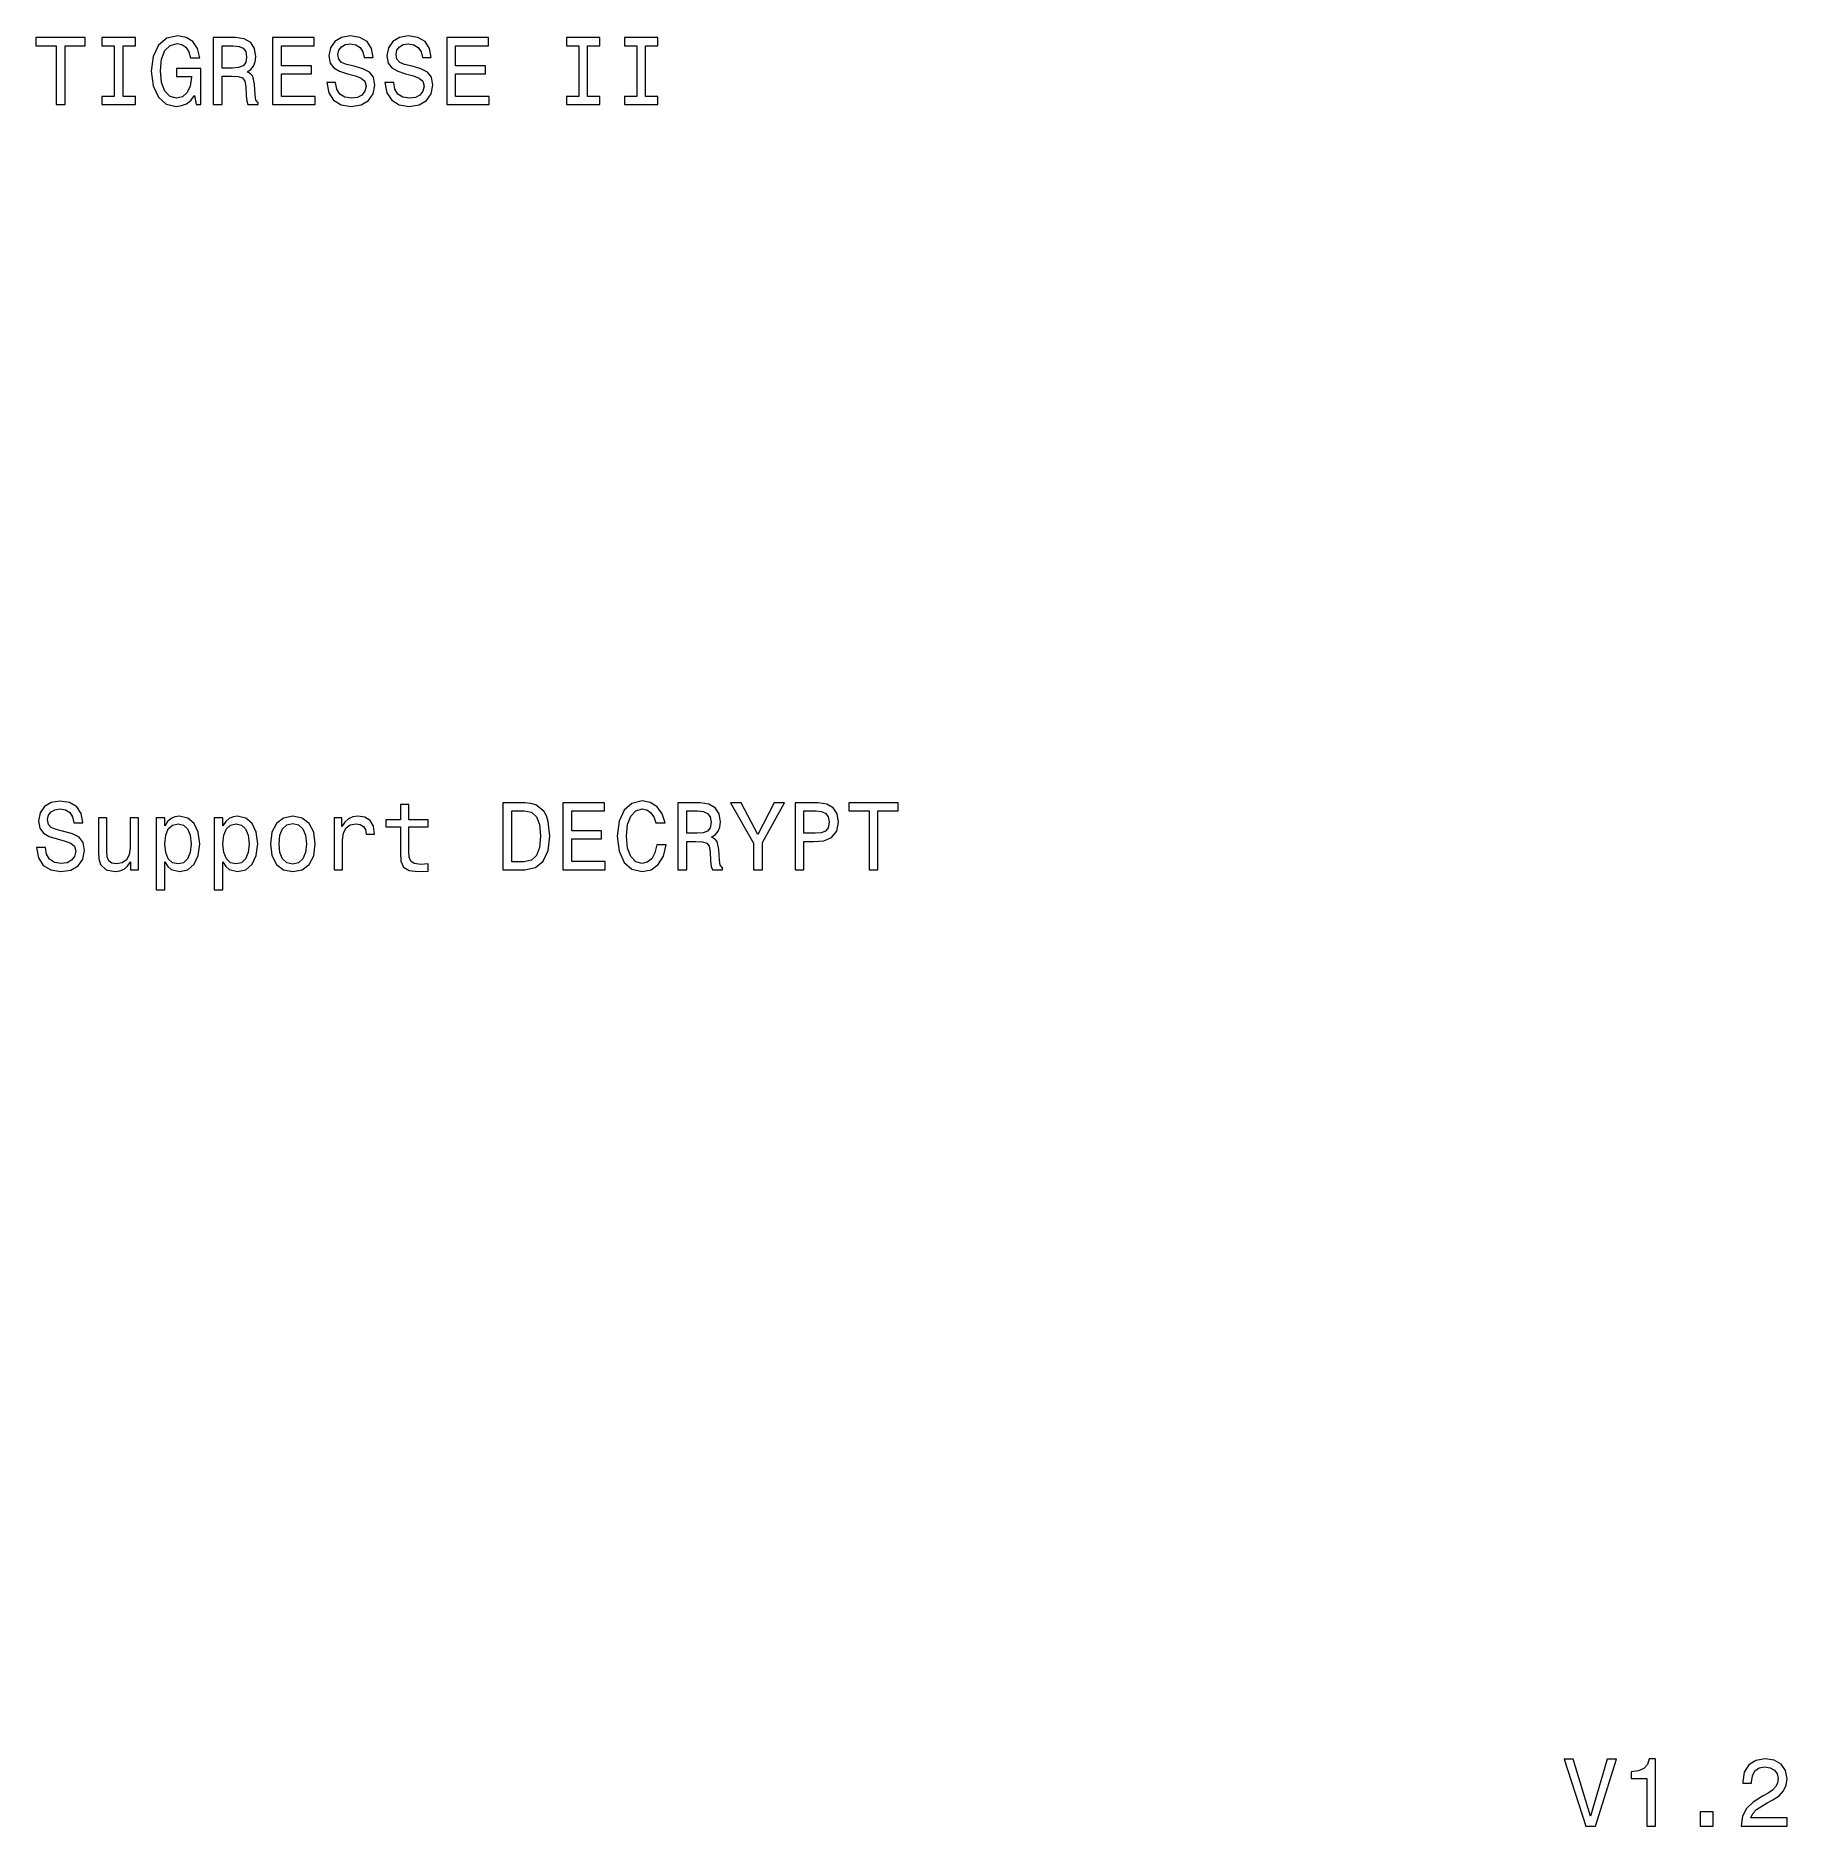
# Model space of a CAD drawing. Extents: x 200.2 to 291.8, y 165.1 to 258.7.
import ezdxf

# ---------------------------------------------------------------- set-up
doc = ezdxf.new("R2010")
doc.units = 0

msp = doc.modelspace()

# ---------------------------------------------------------------- linework, layer by layer
at = {"color": 7, "lineweight": 13}
for points in [[(201.286026, 255.143372), (201.75, 255.143372), (201.75, 258.219727), (202.809082, 258.219727), (202.809082, 258.643372), (200.221909, 258.643372), (200.221909, 258.219727), (201.286026, 258.219727)], [(204.322052, 255.567001), (203.676514, 255.567001), (203.676514, 255.143372), (205.431549, 255.143372), (205.431549, 255.567001), (204.786026, 255.567001), (204.786026, 258.219727), (205.431549, 258.219727), (205.431549, 258.643372), (203.676514, 258.643372), (203.676514, 258.219727), (204.322052, 258.219727)], [(208.51297, 255.612396), (208.598709, 255.143372), (208.850861, 255.143372), (208.850861, 257.034576), (207.574921, 257.034576), (207.574921, 256.605896), (208.361664, 256.605896), (208.361664, 256.575653), (208.301147, 256.111664), (208.139771, 255.768738), (207.892654, 255.55188), (207.585022, 255.481262), (207.242081, 255.572052), (206.974777, 255.844376), (206.803314, 256.293213), (206.742798, 256.908508), (206.798279, 257.518738), (206.969742, 257.96759), (207.242081, 258.239899), (207.610229, 258.335724), (207.862396, 258.285309), (208.069168, 258.144104), (208.220459, 257.907074), (208.306198, 257.589325), (208.805481, 257.589325), (208.674347, 258.073486), (208.427231, 258.436584), (208.079254, 258.658508), (207.640488, 258.739197), (207.065567, 258.613098), (206.631851, 258.244965), (206.354462, 257.664978), (206.258652, 256.893372), (206.354462, 256.11673), (206.631851, 255.536743), (207.040344, 255.168594), (207.554749, 255.047546), (207.842224, 255.087891), (208.099426, 255.188766), (208.32132, 255.36528)], [(209.501434, 255.143372), (209.970459, 255.143372), (209.970459, 256.621033), (210.44957, 256.621033), (210.802597, 256.605896), (211.02449, 256.535309), (211.145538, 256.368866), (211.195969, 256.07132), (211.221176, 255.617432), (211.251434, 255.319885), (211.311966, 255.143372), (211.841492, 255.143372), (211.841492, 255.239197), (211.72551, 255.380402), (211.685165, 255.642654), (211.649857, 256.207489), (211.564117, 256.626068), (211.44812, 256.757202), (211.266571, 256.853027), (211.468292, 256.979095), (211.609512, 257.155609), (211.700287, 257.377533), (211.730545, 257.644806), (211.659943, 258.068451), (211.458221, 258.386169), (211.125366, 258.57782), (210.671463, 258.643372), (209.501434, 258.643372)], [(212.603027, 255.143372), (214.822052, 255.143372), (214.822052, 255.567001), (213.067001, 255.567001), (213.067001, 256.752167), (214.630402, 256.752167), (214.630402, 257.170746), (213.067001, 257.170746), (213.067001, 258.219727), (214.781708, 258.219727), (214.781708, 258.643372), (212.603027, 258.643372)], [(215.901291, 256.298279), (215.442368, 256.298279), (215.543228, 255.763687), (215.795395, 255.370316), (216.183716, 255.133286), (216.708221, 255.047546), (217.227661, 255.128235), (217.615997, 255.350143), (217.863113, 255.69812), (217.953888, 256.157074), (217.878235, 256.570618), (217.666428, 256.837891), (217.323486, 257.014404), (216.864548, 257.145538), (216.471176, 257.241364), (216.213974, 257.352295), (216.067719, 257.513702), (216.022339, 257.765839), (216.067719, 257.992798), (216.198853, 258.164276), (216.400574, 258.280273), (216.677948, 258.320618), (216.960373, 258.270172), (217.182281, 258.134003), (217.328537, 257.907074), (217.399139, 257.599426), (217.858063, 257.599426), (217.858063, 257.609497), (217.777374, 258.083588), (217.540344, 258.436584), (217.167145, 258.658508), (216.662827, 258.734161), (216.208939, 258.658508), (215.855911, 258.446686), (215.628967, 258.118866), (215.548279, 257.695251), (215.613831, 257.317017), (215.805481, 257.059784), (216.108063, 256.888336), (216.521606, 256.757202), (216.930115, 256.641205), (217.237747, 256.530273), (217.424347, 256.368866), (217.489914, 256.106628), (217.429398, 255.83934), (217.273056, 255.637604), (217.036026, 255.51152), (216.728394, 255.471176), (216.385452, 255.526657), (216.123199, 255.688034), (215.956772, 255.950287)], [(218.937317, 256.298279), (218.478394, 256.298279), (218.579254, 255.763687), (218.831421, 255.370316), (219.219742, 255.133286), (219.744232, 255.047546), (220.263687, 255.128235), (220.652023, 255.350143), (220.899139, 255.69812), (220.989914, 256.157074), (220.914261, 256.570618), (220.702454, 256.837891), (220.359512, 257.014404), (219.900574, 257.145538), (219.507202, 257.241364), (219.25, 257.352295), (219.103745, 257.513702), (219.05835, 257.765839), (219.103745, 257.992798), (219.234863, 258.164276), (219.4366, 258.280273), (219.713974, 258.320618), (219.996399, 258.270172), (220.218292, 258.134003), (220.364548, 257.907074), (220.435165, 257.599426), (220.894089, 257.599426), (220.894089, 257.609497), (220.8134, 258.083588), (220.57637, 258.436584), (220.203171, 258.658508), (219.698853, 258.734161), (219.244965, 258.658508), (218.891937, 258.446686), (218.664978, 258.118866), (218.58429, 257.695251), (218.649857, 257.317017), (218.841492, 257.059784), (219.144089, 256.888336), (219.557632, 256.757202), (219.966141, 256.641205), (220.273773, 256.530273), (220.460373, 256.368866), (220.52594, 256.106628), (220.465424, 255.83934), (220.309082, 255.637604), (220.072052, 255.51152), (219.764404, 255.471176), (219.421478, 255.526657), (219.159225, 255.688034), (218.992798, 255.950287)], [(221.71109, 255.143372), (223.930115, 255.143372), (223.930115, 255.567001), (222.175079, 255.567001), (222.175079, 256.752167), (223.73848, 256.752167), (223.73848, 257.170746), (222.175079, 257.170746), (222.175079, 258.219727), (223.889771, 258.219727), (223.889771, 258.643372), (221.71109, 258.643372)], [(228.610229, 255.567001), (227.964691, 255.567001), (227.964691, 255.143372), (229.719742, 255.143372), (229.719742, 255.567001), (229.074203, 255.567001), (229.074203, 258.219727), (229.719742, 258.219727), (229.719742, 258.643372), (227.964691, 258.643372), (227.964691, 258.219727), (228.610229, 258.219727)], [(231.646255, 255.567001), (231.000717, 255.567001), (231.000717, 255.143372), (232.755768, 255.143372), (232.755768, 255.567001), (232.110229, 255.567001), (232.110229, 258.219727), (232.755768, 258.219727), (232.755768, 258.643372), (231.000717, 258.643372), (231.000717, 258.219727), (231.646255, 258.219727)], [(210.540344, 258.214691), (210.847977, 258.184448), (211.06485, 258.088623), (211.201004, 257.912109), (211.246399, 257.634735), (211.195969, 257.342224), (211.059799, 257.16571), (210.827805, 257.074921), (210.510086, 257.049713), (209.970459, 257.049713), (209.970459, 258.214691)], [(200.721176, 216.298264), (200.262253, 216.298264), (200.363113, 215.763687), (200.61528, 215.370316), (201.003601, 215.133286), (201.528091, 215.047546), (202.047546, 215.128235), (202.435883, 215.350143), (202.682999, 215.69812), (202.773773, 216.157059), (202.69812, 216.570602), (202.486313, 216.837891), (202.143372, 217.014404), (201.684433, 217.145538), (201.291061, 217.241348), (201.033859, 217.35231), (200.887604, 217.513687), (200.842224, 217.765854), (200.887604, 217.992798), (201.018738, 218.164261), (201.220459, 218.280258), (201.497833, 218.320602), (201.780258, 218.270172), (202.002167, 218.134003), (202.148422, 217.907059), (202.219025, 217.599426), (202.677948, 217.599426), (202.677948, 217.609512), (202.59726, 218.083572), (202.360229, 218.4366), (201.98703, 218.658508), (201.482712, 218.734146), (201.028824, 218.658508), (200.675797, 218.446686), (200.448853, 218.118881), (200.368149, 217.695251), (200.433716, 217.317001), (200.625366, 217.059799), (200.927948, 216.888321), (201.341492, 216.757202), (201.75, 216.641205), (202.057632, 216.530258), (202.244232, 216.368881), (202.309799, 216.106628), (202.249283, 215.83934), (202.092941, 215.637604), (201.855911, 215.51152), (201.548264, 215.471176), (201.205338, 215.526657), (200.943085, 215.688034), (200.776657, 215.950287)], [(219.285309, 217.382568), (219.285309, 216.02594), (219.315567, 215.587173), (219.456772, 215.284576), (219.739197, 215.108063), (220.218292, 215.047546), (220.742798, 215.072769), (220.742798, 215.456055), (220.359512, 215.425797), (220.011536, 215.466141), (219.824921, 215.592224), (219.744232, 215.804031), (219.729111, 216.101578), (219.729111, 217.382568), (220.742798, 217.382568), (220.742798, 217.760803), (219.729111, 217.760803), (219.729111, 218.552597), (219.285309, 218.552597), (219.285309, 217.760803), (218.518738, 217.760803), (218.518738, 217.382568)], [(225.801147, 218.643372), (224.636169, 218.643372), (224.636169, 215.143372), (225.801147, 215.143372), (226.350861, 215.254318), (226.759369, 215.592224), (227.011536, 216.141937), (227.10231, 216.893372), (227.021606, 217.659943), (226.920746, 217.96254), (226.779541, 218.204605), (226.371033, 218.532425), (226.103745, 218.613113)], [(225.765854, 218.224777), (226.149139, 218.149139), (226.411377, 217.917145), (226.567719, 217.503601), (226.618164, 216.893372), (226.562683, 216.303314), (226.406342, 215.889771), (226.139053, 215.642654), (225.765854, 215.561966), (225.105194, 215.561966), (225.105194, 218.224777)], [(227.783142, 215.143372), (230.002167, 215.143372), (230.002167, 215.567001), (228.247116, 215.567001), (228.247116, 216.752167), (229.810516, 216.752167), (229.810516, 217.170746), (228.247116, 217.170746), (228.247116, 218.219742), (229.961823, 218.219742), (229.961823, 218.643372), (227.783142, 218.643372)], [(232.695251, 216.444519), (232.594376, 216.020889), (232.427948, 215.718292), (232.195969, 215.531693), (231.92363, 215.471176), (231.595825, 215.561966), (231.338623, 215.83429), (231.167145, 216.278091), (231.111664, 216.893372), (231.167145, 217.503601), (231.333572, 217.952454), (231.590775, 218.224777), (231.92363, 218.320602), (232.16571, 218.270172), (232.372482, 218.128967), (232.533859, 217.902023), (232.644806, 217.58934), (233.123917, 217.58934), (232.972626, 218.068451), (232.710373, 218.431549), (232.352295, 218.658508), (231.92363, 218.739197), (231.389053, 218.613113), (230.980545, 218.260086), (230.718292, 217.680115), (230.627518, 216.893372), (230.718292, 216.106628), (230.980545, 215.526657), (231.389053, 215.168594), (231.92363, 215.047546), (232.392654, 215.143372), (232.770889, 215.41066), (233.038177, 215.849426), (233.179398, 216.444519)], [(233.789627, 215.143372), (234.258636, 215.143372), (234.258636, 216.621033), (234.737747, 216.621033), (235.090775, 216.605911), (235.312683, 216.535309), (235.433716, 216.368881), (235.484146, 216.07132), (235.509369, 215.617432), (235.539627, 215.319885), (235.600143, 215.143372), (236.129684, 215.143372), (236.129684, 215.239197), (236.013687, 215.380402), (235.973343, 215.642654), (235.938034, 216.207489), (235.852295, 216.626083), (235.736313, 216.757202), (235.554749, 216.853027), (235.756485, 216.979111), (235.89769, 217.155624), (235.988464, 217.377518), (236.018738, 217.644806), (235.94812, 218.068451), (235.746399, 218.386169), (235.413544, 218.577805), (234.959656, 218.643372), (233.789627, 218.643372)], [(234.828522, 218.214691), (235.136169, 218.184433), (235.353027, 218.088623), (235.489197, 217.912109), (235.534576, 217.63472), (235.484146, 217.342224), (235.347977, 217.16571), (235.115997, 217.074921), (234.798264, 217.049713), (234.258636, 217.049713), (234.258636, 218.214691)], [(238.212524, 215.143372), (238.212524, 216.560516), (239.362396, 218.648422), (238.837891, 218.648422), (237.975494, 216.989197), (237.103027, 218.648422), (236.543228, 218.648422), (237.743515, 216.530258), (237.743515, 215.143372)], [(239.92218, 215.143372), (240.386169, 215.143372), (240.386169, 216.621033), (240.900574, 216.621033), (241.420029, 216.646255), (241.833572, 216.822769), (242.100861, 217.16571), (242.191635, 217.63472), (242.121033, 218.068451), (241.919312, 218.386169), (241.586456, 218.577805), (241.132568, 218.643372), (239.92218, 218.643372)], [(241.006485, 218.214691), (241.309082, 218.184433), (241.530975, 218.088623), (241.662109, 217.912109), (241.707489, 217.63472), (241.657059, 217.342224), (241.520889, 217.16571), (241.28891, 217.074921), (240.971176, 217.049713), (240.386169, 217.049713), (240.386169, 218.214691)], [(243.790344, 215.143372), (244.254318, 215.143372), (244.254318, 218.219742), (245.3134, 218.219742), (245.3134, 218.643372), (242.726227, 218.643372), (242.726227, 218.219742), (243.790344, 218.219742)], [(205.597977, 217.851578), (205.154175, 217.851578), (205.154175, 216.288177), (205.103745, 215.925079), (204.957489, 215.662827), (204.730545, 215.501434), (204.432999, 215.451004), (204.195969, 215.491348), (204.044662, 215.612396), (203.958939, 215.819168), (203.938766, 216.111664), (203.938766, 217.851578), (203.494965, 217.851578), (203.494965, 216.07132), (203.510086, 215.713257), (203.605911, 215.41571), (203.898422, 215.143372), (204.367432, 215.047546), (204.619598, 215.082855), (204.836456, 215.17363), (205.023056, 215.329971), (205.174347, 215.556915), (205.174347, 215.143372), (205.597977, 215.143372)], [(206.964691, 217.432999), (206.964691, 217.851578), (206.520889, 217.851578), (206.520889, 214.094376), (206.964691, 214.094376), (206.964691, 215.556915), (207.121033, 215.319885), (207.297546, 215.163544), (207.741348, 215.047546), (208.164978, 215.143372), (208.497833, 215.430832), (208.714691, 215.88472), (208.795395, 216.5), (208.714691, 217.110229), (208.497833, 217.564117), (208.164978, 217.846542), (207.741348, 217.947403), (207.499283, 217.917145), (207.292511, 217.82132), (207.115997, 217.659943)], [(207.66571, 215.445969), (207.368149, 215.51152), (207.151291, 215.713257), (207.015137, 216.041061), (206.969742, 216.5), (207.015137, 216.953888), (207.151291, 217.281708), (207.368149, 217.478394), (207.66571, 217.548996), (207.938034, 217.478394), (208.154907, 217.276657), (208.291061, 216.948853), (208.341492, 216.5), (208.291061, 216.046112), (208.154907, 215.713257), (207.938034, 215.51152)], [(210.000717, 217.432999), (210.000717, 217.851578), (209.556915, 217.851578), (209.556915, 214.094376), (210.000717, 214.094376), (210.000717, 215.556915), (210.157059, 215.319885), (210.333572, 215.163544), (210.777374, 215.047546), (211.201004, 215.143372), (211.533859, 215.430832), (211.750717, 215.88472), (211.831406, 216.5), (211.750717, 217.110229), (211.533859, 217.564117), (211.201004, 217.846542), (210.777374, 217.947403), (210.535309, 217.917145), (210.328537, 217.82132), (210.152023, 217.659943)], [(210.701736, 215.445969), (210.404175, 215.51152), (210.187317, 215.713257), (210.051147, 216.041061), (210.005768, 216.5), (210.051147, 216.953888), (210.187317, 217.281708), (210.404175, 217.478394), (210.701736, 217.548996), (210.97406, 217.478394), (211.190918, 217.276657), (211.327087, 216.948853), (211.377518, 216.5), (211.327087, 216.046112), (211.190918, 215.713257), (210.97406, 215.51152)], [(212.48703, 216.494949), (212.567719, 215.879684), (212.799713, 215.425797), (213.167862, 215.143372), (213.662109, 215.047546), (214.151291, 215.143372), (214.519455, 215.420746), (214.751434, 215.874634), (214.837173, 216.494949), (214.751434, 217.110229), (214.519455, 217.569168), (214.151291, 217.846542), (213.662109, 217.947403), (213.167862, 217.846542), (212.799713, 217.564117), (212.567719, 217.110229)], [(212.940918, 216.5), (212.986313, 216.953888), (213.127518, 217.281708), (213.354462, 217.483429), (213.662109, 217.554031), (213.964691, 217.483429), (214.19165, 217.286743), (214.332855, 216.953888), (214.383286, 216.5), (214.332855, 216.041061), (214.19165, 215.708206), (213.964691, 215.506485), (213.662109, 215.440918), (213.354462, 215.506485), (213.127518, 215.708206), (212.986313, 216.041061)], [(215.820602, 215.143372), (216.264404, 215.143372), (216.264404, 216.691635), (216.309799, 217.064835), (216.445969, 217.332138), (216.667862, 217.493515), (216.965424, 217.548996), (217.187317, 217.513687), (217.353745, 217.412827), (217.454605, 217.241348), (217.489914, 217.009369), (217.938766, 217.009369), (217.878235, 217.417862), (217.711823, 217.710373), (217.434433, 217.886887), (217.056198, 217.947403), (216.798996, 217.907059), (216.577087, 217.806198), (216.380402, 217.63472), (216.22406, 217.40274), (216.22406, 217.851578), (215.820602, 217.851578)], [(282.395538, 168.648422), (281.518005, 165.667862), (280.615265, 168.648422), (280.136169, 168.648422), (281.265839, 165.143372), (281.770172, 165.143372), (282.874634, 168.648422)], [(284.463257, 165.143372), (284.92218, 165.143372), (284.92218, 168.668594), (284.579254, 168.668594), (284.488464, 168.360947), (284.306915, 168.154175), (284.029541, 168.033142), (283.64624, 167.992798), (283.64624, 167.63472), (284.463257, 167.63472)], [(289.395538, 165.143372), (291.801147, 165.143372), (291.801147, 165.577087), (289.899841, 165.577087), (290.005768, 165.814117), (290.187317, 166.010803), (290.747131, 166.368881), (291.044678, 166.520172), (291.377533, 166.73703), (291.614563, 166.989197), (291.750732, 167.286743), (291.801147, 167.624634), (291.715424, 168.048264), (291.478394, 168.381119), (291.115265, 168.592941), (290.64624, 168.668594), (290.162109, 168.582855), (289.793945, 168.345825), (289.556915, 167.967575), (289.476227, 167.468292), (289.476227, 167.39769), (289.93515, 167.39769), (289.93515, 167.438034), (289.98056, 167.780975), (290.11673, 168.033142), (290.333588, 168.194519), (290.621033, 168.25), (290.913544, 168.19957), (291.130402, 168.073486), (291.271606, 167.876801), (291.322052, 167.629684), (291.286743, 167.39769), (291.190918, 167.201004), (291.029541, 167.029541), (290.807648, 166.878235), (290.510101, 166.716858), (290.015839, 166.404175), (289.667877, 166.07132), (289.46109, 165.667862), (289.395538, 165.158508)], [(287.242065, 165.143372), (287.938049, 165.143372), (287.938049, 165.894806), (287.242065, 165.894806)]]:
    msp.add_lwpolyline(points, close=True, dxfattribs=at)

doc.saveas('drawing.dxf')
